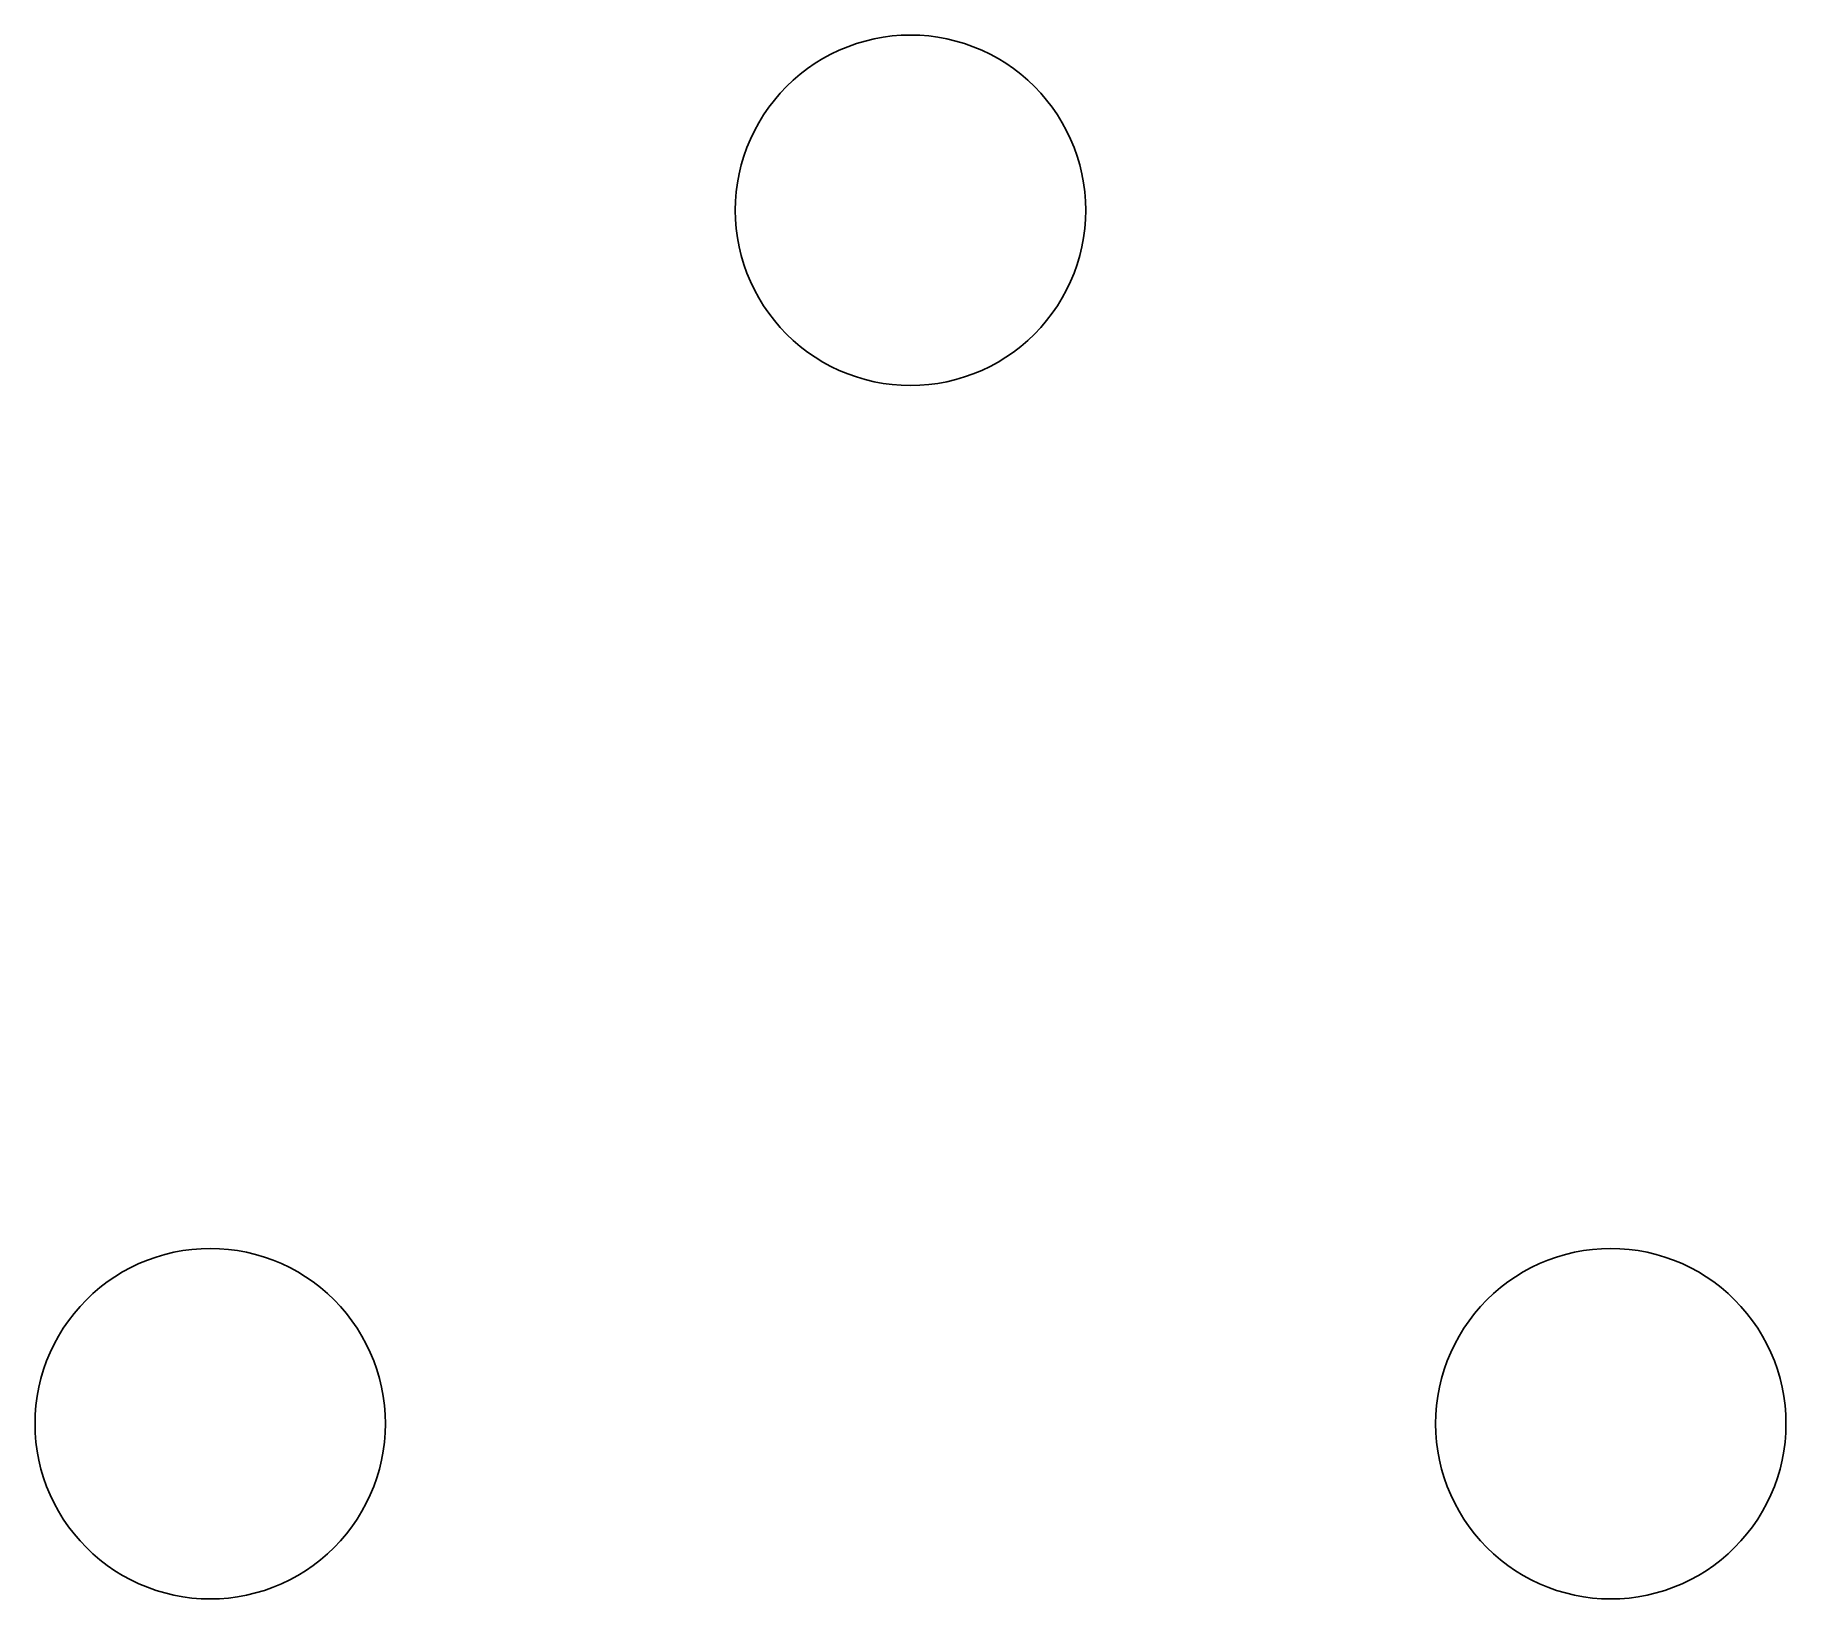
# Model space of a CAD drawing. Header units: metres. Extents: x -32.5 to 32.5, y -21.5 to 36.5.
import ezdxf

# ---------------------------------------------------------------- set-up
doc = ezdxf.new("R2010")
doc.units = ezdxf.units.M

msp = doc.modelspace()

# ---------------------------------------------------------------- linework, layer by layer
for p, q in [((-1.01682, 36.42), (-1.35143, 36.358)), ((-0.67943, 36.4644), (-1.01682, 36.42)), ((-0.34018, 36.4911), (-0.67943, 36.4644)), ((0, 36.5), (-0.34018, 36.4911)), ((0.34018, 36.4911), (0, 36.5)), ((0.67943, 36.4644), (0.34018, 36.4911)), ((1.01682, 36.42), (0.67943, 36.4644)), ((1.35143, 36.358), (1.01682, 36.42)), ((-2.95093, 35.7915), (-3.25, 35.6292)), ((-2.64378, 35.938), (-2.95093, 35.7915)), ((-2.32939, 36.0683), (-2.64378, 35.938)), ((-2.00861, 36.1819), (-2.32939, 36.0683)), ((-1.68231, 36.2785), (-2.00861, 36.1819)), ((-1.35143, 36.358), (-1.68231, 36.2785)), ((1.68231, 36.2785), (1.35143, 36.358)), ((2.00861, 36.1819), (1.68231, 36.2785)), ((2.32939, 36.0683), (2.00861, 36.1819)), ((2.64378, 35.938), (2.32939, 36.0683)), ((2.95093, 35.7915), (2.64378, 35.938)), ((3.25, 35.6292), (2.95093, 35.7915)), ((-3.8206, 35.2586), (-4.09058, 35.0514)), ((-3.54015, 35.4514), (-3.8206, 35.2586)), ((-3.25, 35.6292), (-3.54015, 35.4514)), ((3.54015, 35.4514), (3.25, 35.6292)), ((3.8206, 35.2586), (3.54015, 35.4514)), ((4.09058, 35.0514), (3.8206, 35.2586)), ((-4.59619, 34.5962), (-4.83043, 34.3493)), ((-4.34933, 34.8304), (-4.59619, 34.5962)), ((-4.09058, 35.0514), (-4.34933, 34.8304)), ((4.34933, 34.8304), (4.09058, 35.0514)), ((4.59619, 34.5962), (4.34933, 34.8304)), ((4.83043, 34.3493), (4.59619, 34.5962)), ((-5.25861, 33.8206), (-5.45135, 33.5401)), ((-5.05144, 34.0906), (-5.25861, 33.8206)), ((-4.83043, 34.3493), (-5.05144, 34.0906)), ((5.05144, 34.0906), (4.83043, 34.3493)), ((5.25861, 33.8206), (5.05144, 34.0906)), ((5.45135, 33.5401), (5.25861, 33.8206)), ((-5.62915, 33.25), (-5.79153, 32.9509)), ((-5.45135, 33.5401), (-5.62915, 33.25)), ((5.62915, 33.25), (5.45135, 33.5401)), ((5.79153, 32.9509), (5.62915, 33.25)), ((-5.93803, 32.6438), (-6.06827, 32.3294)), ((-5.79153, 32.9509), (-5.93803, 32.6438)), ((5.93803, 32.6438), (5.79153, 32.9509)), ((6.06827, 32.3294), (5.93803, 32.6438)), ((-6.18185, 32.0086), (-6.2785, 31.6823)), ((-6.06827, 32.3294), (-6.18185, 32.0086)), ((6.18185, 32.0086), (6.06827, 32.3294)), ((6.2785, 31.6823), (6.18185, 32.0086)), ((-6.35796, 31.3514), (-6.41997, 31.0168)), ((-6.2785, 31.6823), (-6.35796, 31.3514)), ((6.35796, 31.3514), (6.2785, 31.6823)), ((6.41997, 31.0168), (6.35796, 31.3514)), ((-6.46439, 30.6794), (-6.49109, 30.3402)), ((-6.41997, 31.0168), (-6.46439, 30.6794)), ((6.46439, 30.6794), (6.41997, 31.0168)), ((6.49109, 30.3402), (6.46439, 30.6794)), ((-6.49109, 30.3402), (-6.5, 30)), ((-6.5, 30), (-6.49109, 29.6598)), ((6.5, 30), (6.49109, 30.3402)), ((6.49109, 29.6598), (6.5, 30)), ((-6.49109, 29.6598), (-6.46439, 29.3206)), ((-6.46439, 29.3206), (-6.41997, 28.9832)), ((6.41997, 28.9832), (6.46439, 29.3206)), ((6.46439, 29.3206), (6.49109, 29.6598)), ((-6.41997, 28.9832), (-6.35796, 28.6486)), ((-6.35796, 28.6486), (-6.2785, 28.3177)), ((6.2785, 28.3177), (6.35796, 28.6486)), ((6.35796, 28.6486), (6.41997, 28.9832)), ((-6.2785, 28.3177), (-6.18185, 27.9914)), ((-6.18185, 27.9914), (-6.06827, 27.6706)), ((6.06827, 27.6706), (6.18185, 27.9914)), ((6.18185, 27.9914), (6.2785, 28.3177)), ((-6.06827, 27.6706), (-5.93803, 27.3562)), ((-5.93803, 27.3562), (-5.79153, 27.0491)), ((5.79153, 27.0491), (5.93803, 27.3562)), ((5.93803, 27.3562), (6.06827, 27.6706)), ((-5.79153, 27.0491), (-5.62915, 26.75)), ((-5.62915, 26.75), (-5.45135, 26.4598)), ((5.45135, 26.4598), (5.62915, 26.75)), ((5.62915, 26.75), (5.79153, 27.0491)), ((-5.45135, 26.4598), (-5.25861, 26.1794)), ((-5.25861, 26.1794), (-5.05144, 25.9094)), ((5.05144, 25.9094), (5.25861, 26.1794)), ((5.25861, 26.1794), (5.45135, 26.4598)), ((-5.05144, 25.9094), (-4.83043, 25.6507)), ((-4.83043, 25.6507), (-4.59619, 25.4038)), ((-4.59619, 25.4038), (-4.34933, 25.1696)), ((4.34933, 25.1696), (4.59619, 25.4038)), ((4.59619, 25.4038), (4.83043, 25.6507)), ((4.83043, 25.6507), (5.05144, 25.9094)), ((-4.34933, 25.1696), (-4.09058, 24.9485)), ((-4.09058, 24.9485), (-3.8206, 24.7414)), ((-3.8206, 24.7414), (-3.54015, 24.5486)), ((3.54015, 24.5486), (3.8206, 24.7414)), ((3.8206, 24.7414), (4.09058, 24.9485)), ((4.09058, 24.9485), (4.34933, 25.1696)), ((-3.54015, 24.5486), (-3.25, 24.3708)), ((-3.25, 24.3708), (-2.95093, 24.2085)), ((-2.95093, 24.2085), (-2.64378, 24.062)), ((-2.64378, 24.062), (-2.32939, 23.9317)), ((2.32939, 23.9317), (2.64378, 24.062)), ((2.64378, 24.062), (2.95093, 24.2085)), ((2.95093, 24.2085), (3.25, 24.3708)), ((3.25, 24.3708), (3.54015, 24.5486)), ((-2.32939, 23.9317), (-2.00861, 23.8181)), ((-2.00861, 23.8181), (-1.68231, 23.7215)), ((-1.68231, 23.7215), (-1.35143, 23.642)), ((-1.35143, 23.642), (-1.01682, 23.58)), ((-1.01682, 23.58), (-0.67943, 23.5356)), ((-0.67943, 23.5356), (-0.34018, 23.5089)), ((-0.34018, 23.5089), (0, 23.5)), ((0, 23.5), (0.34018, 23.5089)), ((0.34018, 23.5089), (0.67943, 23.5356)), ((0.67943, 23.5356), (1.01682, 23.58)), ((1.01682, 23.58), (1.35143, 23.642)), ((1.35143, 23.642), (1.68231, 23.7215)), ((1.68231, 23.7215), (2.00861, 23.8181)), ((2.00861, 23.8181), (2.32939, 23.9317)), ((-28.6245, -9.06195), (-28.9317, -9.20845)), ((-28.3102, -8.93172), (-28.6245, -9.06195)), ((-27.9894, -8.81813), (-28.3102, -8.93172)), ((-27.6631, -8.72148), (-27.9894, -8.81813)), ((-27.3322, -8.64203), (-27.6631, -8.72148)), ((-26.9976, -8.58002), (-27.3322, -8.64203)), ((-26.6602, -8.5356), (-26.9976, -8.58002)), ((-26.3209, -8.5089), (-26.6602, -8.5356)), ((-25.9808, -8.5), (-26.3209, -8.5089)), ((-25.6406, -8.5089), (-25.9808, -8.5)), ((-25.3013, -8.5356), (-25.6406, -8.5089)), ((-24.9639, -8.58002), (-25.3013, -8.5356)), ((-24.6293, -8.64203), (-24.9639, -8.58002)), ((-24.2984, -8.72148), (-24.6293, -8.64203)), ((-23.9721, -8.81813), (-24.2984, -8.72148)), ((-23.6514, -8.93172), (-23.9721, -8.81813)), ((-23.337, -9.06195), (-23.6514, -8.93172)), ((-23.0298, -9.20845), (-23.337, -9.06195)), ((23.337, -9.06195), (23.0298, -9.20845)), ((23.6514, -8.93172), (23.337, -9.06195)), ((23.9721, -8.81813), (23.6514, -8.93172)), ((24.2984, -8.72148), (23.9721, -8.81813)), ((24.6293, -8.64203), (24.2984, -8.72148)), ((24.9639, -8.58002), (24.6293, -8.64203)), ((25.3013, -8.5356), (24.9639, -8.58002)), ((25.6406, -8.5089), (25.3013, -8.5356)), ((25.9808, -8.5), (25.6406, -8.5089)), ((26.3209, -8.5089), (25.9808, -8.5)), ((26.6602, -8.5356), (26.3209, -8.5089)), ((26.9976, -8.58002), (26.6602, -8.5356)), ((27.3322, -8.64203), (26.9976, -8.58002)), ((27.6631, -8.72148), (27.3322, -8.64203)), ((27.9894, -8.81813), (27.6631, -8.72148)), ((28.3102, -8.93172), (27.9894, -8.81813)), ((28.6245, -9.06195), (28.3102, -8.93172)), ((28.9317, -9.20845), (28.6245, -9.06195)), ((-29.8014, -9.74138), (-30.0713, -9.94855)), ((-29.5209, -9.54863), (-29.8014, -9.74138)), ((-29.2308, -9.37083), (-29.5209, -9.54863)), ((-28.9317, -9.20845), (-29.2308, -9.37083)), ((-22.7308, -9.37083), (-23.0298, -9.20845)), ((-22.4406, -9.54863), (-22.7308, -9.37083)), ((-22.1602, -9.74138), (-22.4406, -9.54863)), ((-21.8902, -9.94855), (-22.1602, -9.74138)), ((22.1602, -9.74138), (21.8902, -9.94855)), ((22.4406, -9.54863), (22.1602, -9.74138)), ((22.7308, -9.37083), (22.4406, -9.54863)), ((23.0298, -9.20845), (22.7308, -9.37083)), ((29.2308, -9.37083), (28.9317, -9.20845)), ((29.5209, -9.54863), (29.2308, -9.37083)), ((29.8014, -9.74138), (29.5209, -9.54863)), ((30.0713, -9.94855), (29.8014, -9.74138)), ((-30.3301, -10.1696), (-30.577, -10.4038)), ((-30.0713, -9.94855), (-30.3301, -10.1696)), ((-21.6314, -10.1696), (-21.8902, -9.94855)), ((-21.3846, -10.4038), (-21.6314, -10.1696)), ((21.6314, -10.1696), (21.3846, -10.4038)), ((21.8902, -9.94855), (21.6314, -10.1696)), ((30.3301, -10.1696), (30.0713, -9.94855)), ((30.577, -10.4038), (30.3301, -10.1696)), ((-31.0322, -10.9094), (-31.2394, -11.1794)), ((-30.8112, -10.6507), (-31.0322, -10.9094)), ((-30.577, -10.4038), (-30.8112, -10.6507)), ((-21.1503, -10.6507), (-21.3846, -10.4038)), ((-20.9293, -10.9094), (-21.1503, -10.6507)), ((-20.7221, -11.1794), (-20.9293, -10.9094)), ((20.9293, -10.9094), (20.7221, -11.1794)), ((21.1503, -10.6507), (20.9293, -10.9094)), ((21.3846, -10.4038), (21.1503, -10.6507)), ((30.8112, -10.6507), (30.577, -10.4038)), ((31.0322, -10.9094), (30.8112, -10.6507)), ((31.2394, -11.1794), (31.0322, -10.9094)), ((-31.4321, -11.4598), (-31.6099, -11.75)), ((-31.2394, -11.1794), (-31.4321, -11.4598)), ((-20.5294, -11.4598), (-20.7221, -11.1794)), ((-20.3516, -11.75), (-20.5294, -11.4598)), ((20.5294, -11.4598), (20.3516, -11.75)), ((20.7221, -11.1794), (20.5294, -11.4598)), ((31.4321, -11.4598), (31.2394, -11.1794)), ((31.6099, -11.75), (31.4321, -11.4598)), ((-31.7723, -12.0491), (-31.9188, -12.3562)), ((-31.6099, -11.75), (-31.7723, -12.0491)), ((-20.1892, -12.0491), (-20.3516, -11.75)), ((-20.0427, -12.3562), (-20.1892, -12.0491)), ((20.1892, -12.0491), (20.0427, -12.3562)), ((20.3516, -11.75), (20.1892, -12.0491)), ((31.7723, -12.0491), (31.6099, -11.75)), ((31.9188, -12.3562), (31.7723, -12.0491)), ((-32.1626, -12.9914), (-32.2593, -13.3177)), ((-32.049, -12.6706), (-32.1626, -12.9914)), ((-31.9188, -12.3562), (-32.049, -12.6706)), ((-19.9125, -12.6706), (-20.0427, -12.3562)), ((-19.7989, -12.9914), (-19.9125, -12.6706)), ((-19.7022, -13.3177), (-19.7989, -12.9914)), ((19.7989, -12.9914), (19.7022, -13.3177)), ((19.9125, -12.6706), (19.7989, -12.9914)), ((20.0427, -12.3562), (19.9125, -12.6706)), ((32.049, -12.6706), (31.9188, -12.3562)), ((32.1626, -12.9914), (32.049, -12.6706)), ((32.2593, -13.3177), (32.1626, -12.9914)), ((-32.2593, -13.3177), (-32.3387, -13.6486)), ((-19.6228, -13.6486), (-19.7022, -13.3177)), ((19.7022, -13.3177), (19.6228, -13.6486)), ((32.3387, -13.6486), (32.2593, -13.3177)), ((-32.4007, -13.9832), (-32.4451, -14.3206)), ((-32.3387, -13.6486), (-32.4007, -13.9832)), ((-19.5608, -13.9832), (-19.6228, -13.6486)), ((-19.5164, -14.3206), (-19.5608, -13.9832)), ((19.5608, -13.9832), (19.5164, -14.3206)), ((19.6228, -13.6486), (19.5608, -13.9832)), ((32.4007, -13.9832), (32.3387, -13.6486)), ((32.4451, -14.3206), (32.4007, -13.9832)), ((-32.4718, -14.6598), (-32.4808, -15)), ((-32.4451, -14.3206), (-32.4718, -14.6598)), ((-19.4897, -14.6598), (-19.5164, -14.3206)), ((-19.4808, -15), (-19.4897, -14.6598)), ((19.4897, -14.6598), (19.4808, -15)), ((19.5164, -14.3206), (19.4897, -14.6598)), ((32.4718, -14.6598), (32.4451, -14.3206)), ((32.4808, -15), (32.4718, -14.6598)), ((-32.4808, -15), (-32.4718, -15.3402)), ((-32.4718, -15.3402), (-32.4451, -15.6794)), ((-19.5164, -15.6794), (-19.4897, -15.3402)), ((-19.4897, -15.3402), (-19.4808, -15)), ((19.4808, -15), (19.4897, -15.3402)), ((19.4897, -15.3402), (19.5164, -15.6794)), ((32.4451, -15.6794), (32.4718, -15.3402)), ((32.4718, -15.3402), (32.4808, -15)), ((-32.4451, -15.6794), (-32.4007, -16.0168)), ((-32.4007, -16.0168), (-32.3387, -16.3514)), ((-19.6228, -16.3514), (-19.5608, -16.0168)), ((-19.5608, -16.0168), (-19.5164, -15.6794)), ((19.5164, -15.6794), (19.5608, -16.0168)), ((19.5608, -16.0168), (19.6228, -16.3514)), ((32.3387, -16.3514), (32.4007, -16.0168)), ((32.4007, -16.0168), (32.4451, -15.6794)), ((-32.3387, -16.3514), (-32.2593, -16.6823)), ((-32.2593, -16.6823), (-32.1626, -17.0086)), ((-19.7989, -17.0086), (-19.7022, -16.6823)), ((-19.7022, -16.6823), (-19.6228, -16.3514)), ((19.6228, -16.3514), (19.7022, -16.6823)), ((19.7022, -16.6823), (19.7989, -17.0086)), ((32.1626, -17.0086), (32.2593, -16.6823)), ((32.2593, -16.6823), (32.3387, -16.3514)), ((-32.1626, -17.0086), (-32.049, -17.3294)), ((-32.049, -17.3294), (-31.9188, -17.6438)), ((-20.0427, -17.6438), (-19.9125, -17.3294)), ((-19.9125, -17.3294), (-19.7989, -17.0086)), ((19.7989, -17.0086), (19.9125, -17.3294)), ((19.9125, -17.3294), (20.0427, -17.6438)), ((31.9188, -17.6438), (32.049, -17.3294)), ((32.049, -17.3294), (32.1626, -17.0086)), ((-31.9188, -17.6438), (-31.7723, -17.9509)), ((-31.7723, -17.9509), (-31.6099, -18.25)), ((-20.3516, -18.25), (-20.1892, -17.9509)), ((-20.1892, -17.9509), (-20.0427, -17.6438)), ((20.0427, -17.6438), (20.1892, -17.9509)), ((20.1892, -17.9509), (20.3516, -18.25)), ((31.6099, -18.25), (31.7723, -17.9509)), ((31.7723, -17.9509), (31.9188, -17.6438)), ((-31.6099, -18.25), (-31.4321, -18.5401)), ((-31.4321, -18.5401), (-31.2394, -18.8206)), ((-31.2394, -18.8206), (-31.0322, -19.0906)), ((-20.9293, -19.0906), (-20.7221, -18.8206)), ((-20.7221, -18.8206), (-20.5294, -18.5401)), ((-20.5294, -18.5401), (-20.3516, -18.25)), ((20.3516, -18.25), (20.5294, -18.5401)), ((20.5294, -18.5401), (20.7221, -18.8206)), ((20.7221, -18.8206), (20.9293, -19.0906)), ((31.0322, -19.0906), (31.2394, -18.8206)), ((31.2394, -18.8206), (31.4321, -18.5401)), ((31.4321, -18.5401), (31.6099, -18.25)), ((-31.0322, -19.0906), (-30.8112, -19.3493)), ((-30.8112, -19.3493), (-30.577, -19.5962)), ((-21.3846, -19.5962), (-21.1503, -19.3493)), ((-21.1503, -19.3493), (-20.9293, -19.0906)), ((20.9293, -19.0906), (21.1503, -19.3493)), ((21.1503, -19.3493), (21.3846, -19.5962)), ((30.577, -19.5962), (30.8112, -19.3493)), ((30.8112, -19.3493), (31.0322, -19.0906)), ((-30.577, -19.5962), (-30.3301, -19.8304)), ((-30.3301, -19.8304), (-30.0713, -20.0514)), ((-30.0713, -20.0514), (-29.8014, -20.2586)), ((-22.1602, -20.2586), (-21.8902, -20.0514)), ((-21.8902, -20.0514), (-21.6314, -19.8304)), ((-21.6314, -19.8304), (-21.3846, -19.5962)), ((21.3846, -19.5962), (21.6314, -19.8304)), ((21.6314, -19.8304), (21.8902, -20.0514)), ((21.8902, -20.0514), (22.1602, -20.2586)), ((29.8014, -20.2586), (30.0713, -20.0514)), ((30.0713, -20.0514), (30.3301, -19.8304)), ((30.3301, -19.8304), (30.577, -19.5962)), ((-29.8014, -20.2586), (-29.5209, -20.4514)), ((-29.5209, -20.4514), (-29.2308, -20.6292)), ((-29.2308, -20.6292), (-28.9317, -20.7915)), ((-23.0298, -20.7915), (-22.7308, -20.6292)), ((-22.7308, -20.6292), (-22.4406, -20.4514)), ((-22.4406, -20.4514), (-22.1602, -20.2586)), ((22.1602, -20.2586), (22.4406, -20.4514)), ((22.4406, -20.4514), (22.7308, -20.6292)), ((22.7308, -20.6292), (23.0298, -20.7915)), ((28.9317, -20.7915), (29.2308, -20.6292)), ((29.2308, -20.6292), (29.5209, -20.4514)), ((29.5209, -20.4514), (29.8014, -20.2586)), ((-28.9317, -20.7915), (-28.6245, -20.938)), ((-28.6245, -20.938), (-28.3102, -21.0683)), ((-28.3102, -21.0683), (-27.9894, -21.1819)), ((-27.9894, -21.1819), (-27.6631, -21.2785)), ((-27.6631, -21.2785), (-27.3322, -21.358)), ((-27.3322, -21.358), (-26.9976, -21.42)), ((-26.9976, -21.42), (-26.6602, -21.4644)), ((-25.3013, -21.4644), (-24.9639, -21.42)), ((-24.9639, -21.42), (-24.6293, -21.358)), ((-24.6293, -21.358), (-24.2984, -21.2785)), ((-24.2984, -21.2785), (-23.9721, -21.1819)), ((-23.9721, -21.1819), (-23.6514, -21.0683)), ((-23.6514, -21.0683), (-23.337, -20.938)), ((-23.337, -20.938), (-23.0298, -20.7915)), ((23.0298, -20.7915), (23.337, -20.938)), ((23.337, -20.938), (23.6514, -21.0683)), ((23.6514, -21.0683), (23.9721, -21.1819)), ((23.9721, -21.1819), (24.2984, -21.2785)), ((24.2984, -21.2785), (24.6293, -21.358)), ((24.6293, -21.358), (24.9639, -21.42)), ((24.9639, -21.42), (25.3013, -21.4644)), ((26.6602, -21.4644), (26.9976, -21.42)), ((26.9976, -21.42), (27.3322, -21.358)), ((27.3322, -21.358), (27.6631, -21.2785)), ((27.6631, -21.2785), (27.9894, -21.1819)), ((27.9894, -21.1819), (28.3102, -21.0683)), ((28.3102, -21.0683), (28.6245, -20.938)), ((28.6245, -20.938), (28.9317, -20.7915)), ((-26.6602, -21.4644), (-26.3209, -21.4911)), ((-26.3209, -21.4911), (-25.9808, -21.5)), ((-25.9808, -21.5), (-25.6406, -21.4911)), ((-25.6406, -21.4911), (-25.3013, -21.4644)), ((25.3013, -21.4644), (25.6406, -21.4911)), ((25.6406, -21.4911), (25.9808, -21.5)), ((25.9808, -21.5), (26.3209, -21.4911)), ((26.3209, -21.4911), (26.6602, -21.4644))]:
    msp.add_line(p, q)

doc.saveas('drawing.dxf')
